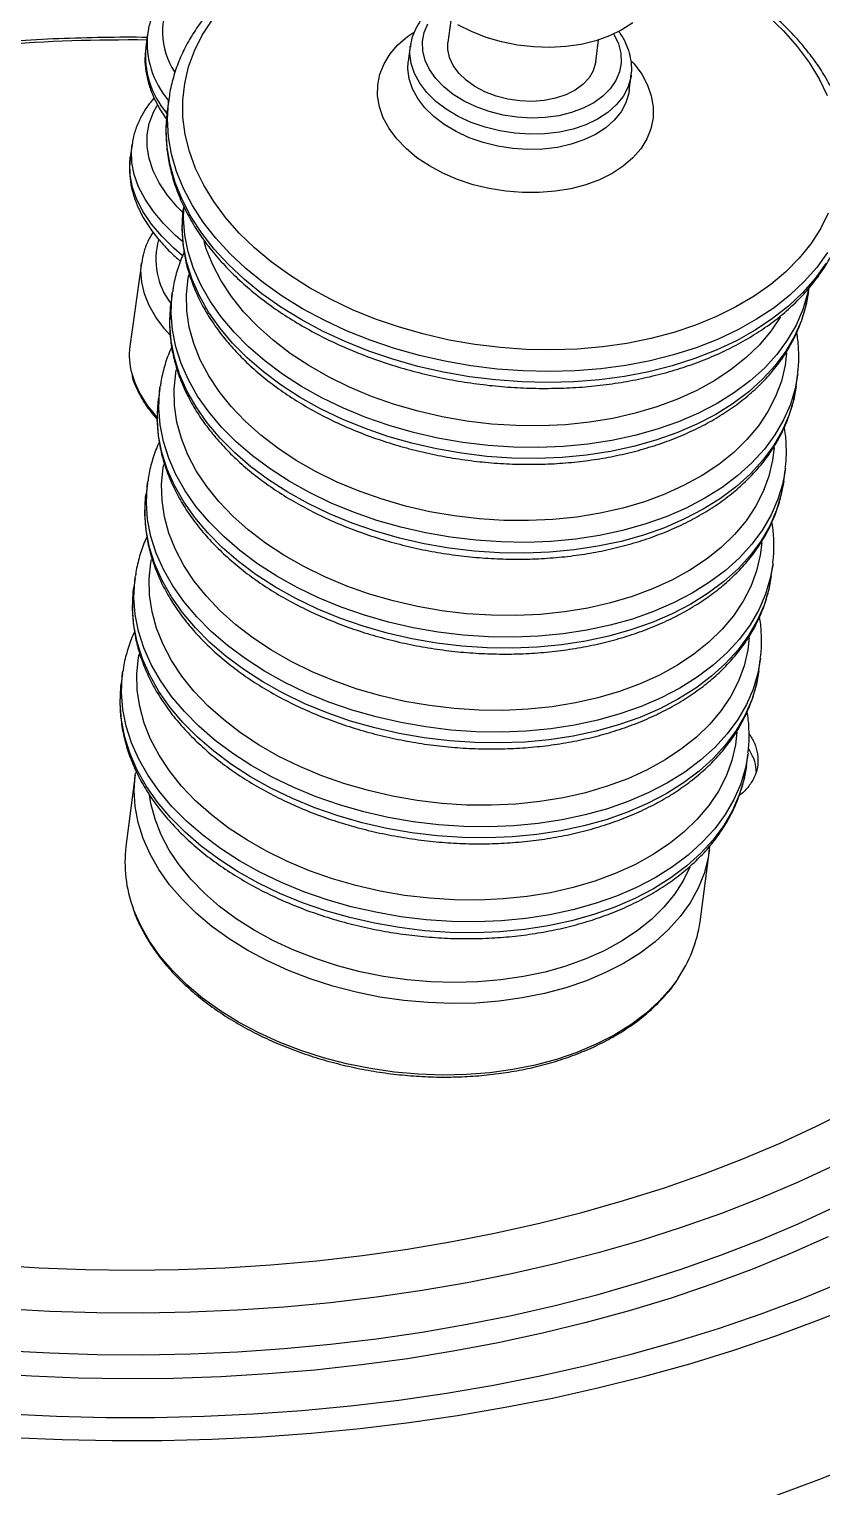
# Model space of a CAD drawing. Header units: millimetres. Extents: x 0 to 6631, y 0 to 4689.
# Drawn here: x 4530.2 to 4668.2, y 3454 to 3707.5 of the extents above; entities that cross this region are included whole.
import ezdxf

# ---------------------------------------------------------------- set-up
doc = ezdxf.new("R2010")
doc.units = ezdxf.units.MM
doc.header["$LTSCALE"] = 13
doc.layers.add('几何体', color=7, linetype='Continuous')

msp = doc.modelspace()

# ---------------------------------------------------------------- linework, layer by layer
at = {"layer": '几何体'}
for p, q in [((4550.82, 3706.62), (4550.51, 3704.41)), ((4603.59, 3708.98), (4603.09, 3705.18)), ((4596.54, 3704.51), (4596.19, 3701.85)), ((4596.52, 3704.39), (4596.54, 3704.51)), ((4628.81, 3701.81), (4629.31, 3705.62)), ((4634.63, 3696.82), (4634.97, 3699.48)), ((4634.97, 3699.48), (4634.96, 3699.34)), ((4554.5, 3695.17), (4554.25, 3693.27)), ((4554.48, 3694.98), (4554.5, 3695.17)), ((4554.23, 3693.08), (4554.25, 3693.27)), ((4548.13, 3687.42), (4547.82, 3685.21)), ((4557.11, 3676.67), (4557.04, 3676.12)), ((4549.77, 3666.82), (4547.74, 3652.32)), ((4555.13, 3661.53), (4554.88, 3659.63)), ((4555.13, 3661.53), (4555.17, 3661.81)), ((4665.84, 3661.88), (4665.92, 3662.47)), ((4663.68, 3645.38), (4663.93, 3647.29)), ((4663.97, 3647.58), (4663.93, 3647.29)), ((4552.97, 3645.03), (4552.72, 3643.13)), ((4552.97, 3645.03), (4553.01, 3645.32)), ((4661.52, 3628.89), (4661.77, 3630.79)), ((4661.81, 3631.09), (4661.77, 3630.79)), ((4550.81, 3628.53), (4550.56, 3626.63)), ((4550.81, 3628.53), (4550.85, 3628.82)), ((4659.36, 3612.39), (4659.61, 3614.29)), ((4659.65, 3614.59), (4659.61, 3614.29)), ((4548.65, 3612.03), (4548.4, 3610.13)), ((4548.65, 3612.03), (4548.69, 3612.32)), ((4657.2, 3595.89), (4657.45, 3597.79)), ((4657.49, 3598.09), (4657.45, 3597.79)), ((4546.49, 3595.54), (4546.24, 3593.63)), ((4546.49, 3595.54), (4546.53, 3595.82)), ((4655.04, 3579.39), (4655.29, 3581.29)), ((4655.33, 3581.59), (4655.29, 3581.29)), ((4548.69, 3577.79), (4547.06, 3565.33)), ((4548.82, 3578.5), (4548.77, 3578.07)), ((4646.96, 3552.26), (4648.59, 3564.71)), ((4648.59, 3564.71), (4648.52, 3564.24))]:
    msp.add_line(p, q, dxfattribs=at)
at = {"layer": '几何体', "flags": 128}
for points in [[(4658.84, 3709.76), (4661.51, 3707.18), (4663.88, 3704.49), (4665.94, 3701.71), (4667.68, 3698.85), (4669.1, 3695.94)], [(4669.28, 3675.48), (4667.92, 3672.76), (4666.23, 3670.15), (4664.21, 3667.66), (4661.89, 3665.3), (4659.27, 3663.09), (4656.37, 3661.05), (4653.21, 3659.18), (4649.82, 3657.5), (4646.2, 3656.02), (4642.38, 3654.75), (4638.39, 3653.69), (4634.25, 3652.85), (4629.99, 3652.23), (4625.63, 3651.85), (4621.2, 3651.7), (4616.72, 3651.79), (4612.23, 3652.11), (4607.75, 3652.66), (4603.31, 3653.43), (4598.94, 3654.43), (4594.66, 3655.65), (4590.5, 3657.08), (4586.48, 3658.7), (4582.64, 3660.52), (4578.99, 3662.52), (4575.56, 3664.68), (4572.36, 3667), (4569.43, 3669.45), (4566.76, 3672.03), (4564.39, 3674.72), (4562.33, 3677.5), (4560.59, 3680.36), (4559.17, 3683.27), (4558.1, 3686.22), (4557.37, 3689.2), (4556.99, 3692.17), (4556.96, 3695.13), (4557.29, 3698.06), (4557.97, 3700.93), (4558.99, 3703.73), (4560.35, 3706.45), (4562.04, 3709.06)], [(4635.11, 3701.88), (4635.49, 3701.45), (4636.81, 3699.65), (4637.82, 3697.78), (4638.48, 3695.88), (4638.81, 3693.96), (4638.78, 3692.05), (4638.41, 3690.18), (4637.69, 3688.39), (4636.63, 3686.69), (4635.26, 3685.11), (4633.59, 3683.67), (4631.65, 3682.4), (4629.46, 3681.31), (4627.06, 3680.42), (4624.49, 3679.74), (4621.77, 3679.29), (4618.94, 3679.06), (4616.06, 3679.06), (4613.16, 3679.29), (4610.29, 3679.76), (4607.48, 3680.44), (4604.78, 3681.33), (4602.23, 3682.43), (4599.86, 3683.7), (4597.7, 3685.14), (4595.8, 3686.72), (4594.18, 3688.43), (4592.85, 3690.22), (4591.85, 3692.09), (4591.18, 3694), (4590.86, 3695.92), (4590.88, 3697.82), (4591.26, 3699.69), (4591.98, 3701.48), (4593.03, 3703.18), (4594.4, 3704.76), (4596.07, 3706.2), (4597.09, 3706.91)], [(4631.95, 3706.64), (4632.02, 3706.53), (4632.77, 3704.92), (4633.18, 3703.29), (4633.24, 3701.66), (4632.94, 3700.07), (4632.3, 3698.55), (4631.33, 3697.12), (4630.05, 3695.83), (4628.48, 3694.7), (4626.65, 3693.74), (4624.6, 3692.98), (4622.38, 3692.44), (4620.03, 3692.12), (4617.6, 3692.03), (4615.13, 3692.18), (4612.68, 3692.55), (4610.29, 3693.15), (4608.02, 3693.96), (4605.92, 3694.96), (4604.01, 3696.14), (4602.35, 3697.47), (4600.97, 3698.92), (4599.89, 3700.46), (4599.14, 3702.06), (4598.73, 3703.7), (4598.67, 3705.33), (4598.96, 3706.92), (4599.6, 3708.44)], [(4635.25, 3708.6), (4633.35, 3707.36), (4631.2, 3706.31), (4628.84, 3705.47), (4626.29, 3704.85), (4623.61, 3704.46), (4620.84, 3704.31), (4618.02, 3704.4), (4615.2, 3704.72), (4612.42, 3705.28), (4609.73, 3706.07), (4607.18, 3707.06), (4604.81, 3708.25)], [(4634.96, 3699.34), (4634.9, 3699.02), (4634.4, 3697.35), (4633.56, 3695.77), (4632.38, 3694.31), (4630.89, 3692.99), (4629.13, 3691.84), (4627.11, 3690.88), (4624.88, 3690.12), (4622.48, 3689.59), (4619.95, 3689.28), (4617.35, 3689.22), (4614.72, 3689.39), (4612.11, 3689.8), (4609.56, 3690.43), (4607.13, 3691.28), (4604.86, 3692.33), (4602.8, 3693.56), (4600.97, 3694.94), (4599.42, 3696.46), (4598.18, 3698.08), (4597.26, 3699.77), (4596.69, 3701.51), (4596.47, 3703.25), (4596.52, 3704.39)], [(4628.81, 3701.81), (4628.78, 3701.62), (4628.38, 3700.27), (4627.64, 3699.01), (4626.58, 3697.88), (4625.23, 3696.89), (4623.62, 3696.09), (4621.81, 3695.48), (4619.84, 3695.1), (4617.76, 3694.94), (4615.63, 3695.02), (4613.51, 3695.33), (4611.46, 3695.86), (4609.53, 3696.6), (4607.77, 3697.53), (4606.24, 3698.62), (4604.98, 3699.85), (4604.01, 3701.17), (4603.37, 3702.55), (4603.07, 3703.97), (4603.09, 3705.18)], [(4634.63, 3696.86), (4634.55, 3696.36), (4634.06, 3694.7), (4633.21, 3693.12), (4632.03, 3691.66), (4630.55, 3690.34), (4628.78, 3689.18), (4626.76, 3688.22), (4624.53, 3687.47), (4622.13, 3686.93), (4619.61, 3686.63), (4617, 3686.56), (4614.37, 3686.73), (4611.76, 3687.14), (4609.21, 3687.77), (4606.78, 3688.62), (4604.52, 3689.67), (4602.45, 3690.9), (4600.63, 3692.29), (4599.08, 3693.8), (4597.83, 3695.42), (4596.91, 3697.12), (4596.34, 3698.85), (4596.12, 3700.59), (4596.19, 3701.83)], [(4557, 3675.57), (4555.98, 3676.62), (4554.26, 3678.69), (4552.87, 3680.78), (4551.82, 3682.88), (4551.11, 3684.97), (4550.77, 3687.05), (4550.77, 3689.1), (4551.13, 3691.1), (4551.85, 3693.04), (4552.48, 3694.22)], [(4669.12, 3668.66), (4667.26, 3666.06), (4665.08, 3663.58), (4662.61, 3661.24), (4659.84, 3659.05), (4656.81, 3657.04), (4653.53, 3655.2), (4650.01, 3653.54), (4646.28, 3652.09), (4642.36, 3650.85), (4638.28, 3649.81), (4634.05, 3649), (4629.7, 3648.42), (4625.26, 3648.06), (4620.75, 3647.94), (4616.2, 3648.04), (4611.64, 3648.38), (4607.09, 3648.95), (4602.58, 3649.74), (4598.13, 3650.75), (4593.78, 3651.98), (4589.55, 3653.42), (4585.46, 3655.05), (4581.53, 3656.88), (4577.8, 3658.88), (4574.27, 3661.05), (4570.98, 3663.38), (4567.94, 3665.85), (4565.17, 3668.44), (4562.69, 3671.15), (4560.5, 3673.95), (4558.63, 3676.83), (4557.08, 3679.77), (4555.87, 3682.76), (4554.99, 3685.77), (4554.47, 3688.79), (4554.29, 3691.81), (4554.45, 3694.8), (4554.48, 3694.98)], [(4668.87, 3666.76), (4667.01, 3664.15), (4664.83, 3661.67), (4662.36, 3659.34), (4659.59, 3657.15), (4656.56, 3655.13), (4653.28, 3653.29), (4649.76, 3651.64), (4646.03, 3650.19), (4642.11, 3648.94), (4638.03, 3647.91), (4633.8, 3647.1), (4629.45, 3646.52), (4625.01, 3646.16), (4620.5, 3646.03), (4615.95, 3646.14), (4611.39, 3646.48), (4606.84, 3647.04), (4602.33, 3647.84), (4597.88, 3648.85), (4593.53, 3650.08), (4589.3, 3651.51), (4585.21, 3653.15), (4581.28, 3654.97), (4577.55, 3656.98), (4574.02, 3659.15), (4570.73, 3661.48), (4567.69, 3663.94), (4564.92, 3666.54), (4562.44, 3669.24), (4560.25, 3672.04), (4558.38, 3674.92), (4556.83, 3677.87), (4555.62, 3680.85), (4554.74, 3683.87), (4554.22, 3686.89), (4554.04, 3689.9), (4554.21, 3692.89), (4554.23, 3693.08)], [(4556.91, 3670.58), (4555.7, 3671.63), (4553.61, 3673.69), (4551.83, 3675.79), (4550.38, 3677.92), (4549.27, 3680.06), (4548.51, 3682.19), (4548.09, 3684.31), (4548.03, 3686.41), (4548.13, 3687.43)], [(4556.87, 3668.14), (4555.39, 3669.42), (4553.3, 3671.48), (4551.52, 3673.58), (4550.07, 3675.7), (4548.96, 3677.84), (4548.2, 3679.98), (4547.78, 3682.1), (4547.72, 3684.19), (4547.82, 3685.21)], [(4665.84, 3661.88), (4665.42, 3659.6), (4664.59, 3656.81), (4663.41, 3654.11), (4661.9, 3651.51), (4660.06, 3649.02), (4657.9, 3646.66), (4655.45, 3644.44), (4652.7, 3642.38), (4649.69, 3640.5), (4646.43, 3638.8), (4642.95, 3637.29), (4639.26, 3635.99), (4635.39, 3634.91), (4631.36, 3634.05), (4627.21, 3633.41), (4622.95, 3633), (4618.62, 3632.83), (4614.24, 3632.89), (4609.84, 3633.19), (4605.45, 3633.72), (4601.11, 3634.48), (4596.83, 3635.46), (4592.64, 3636.66), (4588.58, 3638.07), (4584.66, 3639.68), (4580.92, 3641.48), (4577.38, 3643.45), (4574.05, 3645.6), (4570.97, 3647.89), (4568.15, 3650.33), (4565.62, 3652.88), (4563.38, 3655.54), (4561.45, 3658.28), (4559.84, 3661.1), (4558.57, 3663.97), (4557.65, 3666.87), (4557.07, 3669.78), (4556.84, 3672.69), (4556.97, 3675.57), (4557.04, 3676.12)], [(4665.81, 3662.13), (4665.67, 3661.5), (4664.84, 3658.72), (4663.66, 3656.02), (4662.15, 3653.41), (4660.31, 3650.92), (4658.15, 3648.56), (4655.69, 3646.34), (4652.95, 3644.28), (4649.94, 3642.4), (4646.68, 3640.7), (4643.2, 3639.2), (4639.51, 3637.9), (4635.64, 3636.81), (4631.61, 3635.95), (4627.45, 3635.31), (4623.2, 3634.91), (4618.86, 3634.73), (4614.49, 3634.8), (4610.09, 3635.09), (4605.7, 3635.62), (4601.36, 3636.38), (4597.08, 3637.36), (4592.89, 3638.56), (4588.83, 3639.97), (4584.91, 3641.58), (4581.17, 3643.38), (4577.62, 3645.36), (4574.3, 3647.5), (4571.22, 3649.8), (4568.4, 3652.23), (4565.87, 3654.78), (4563.63, 3657.44), (4561.7, 3660.19), (4560.09, 3663), (4558.82, 3665.87), (4557.9, 3668.77), (4557.32, 3671.68), (4557.09, 3674.59), (4557.13, 3676.33)], [(4660.94, 3657.47), (4659.27, 3654.97), (4657.28, 3652.6), (4654.98, 3650.37), (4652.38, 3648.29), (4649.51, 3646.38), (4646.38, 3644.66), (4643.02, 3643.13), (4639.44, 3641.8), (4635.68, 3640.69), (4631.76, 3639.8), (4627.7, 3639.13), (4623.53, 3638.7), (4619.28, 3638.51), (4614.99, 3638.55), (4610.67, 3638.82), (4606.36, 3639.33), (4602.09, 3640.07), (4597.89, 3641.04), (4593.78, 3642.23), (4589.8, 3643.62), (4585.97, 3645.22), (4582.32, 3647.01), (4578.87, 3648.98), (4575.64, 3651.11), (4572.67, 3653.39), (4569.96, 3655.81), (4567.54, 3658.34), (4565.42, 3660.98), (4563.63, 3663.7), (4562.16, 3666.48), (4561.03, 3669.31), (4560.65, 3670.55)], [(4554.69, 3654.34), (4553.79, 3655.37), (4552.29, 3657.39), (4551.11, 3659.43), (4550.28, 3661.47), (4549.8, 3663.5), (4549.67, 3665.51), (4549.78, 3666.87)], [(4662.01, 3651.21), (4661.75, 3649.03), (4661.11, 3646.27), (4660.12, 3643.58), (4658.78, 3640.97), (4657.12, 3638.48), (4655.12, 3636.1), (4652.82, 3633.87), (4650.22, 3631.79), (4647.35, 3629.88), (4644.22, 3628.16), (4640.86, 3626.63), (4637.28, 3625.3), (4633.52, 3624.19), (4629.6, 3623.3), (4625.54, 3622.63), (4621.37, 3622.2), (4617.12, 3622.01), (4612.83, 3622.05), (4608.51, 3622.32), (4604.2, 3622.83), (4599.93, 3623.57), (4595.73, 3624.54), (4591.62, 3625.73), (4587.64, 3627.12), (4583.81, 3628.72), (4580.16, 3630.51), (4576.71, 3632.48), (4573.48, 3634.61), (4570.51, 3636.89), (4567.8, 3639.31), (4565.38, 3641.84), (4563.26, 3644.48), (4561.47, 3647.2), (4560, 3649.98), (4558.87, 3652.81), (4558.09, 3655.66), (4557.66, 3658.52), (4557.59, 3661.37), (4557.88, 3664.19), (4557.98, 3664.76)], [(4663.93, 3647.29), (4663.51, 3645), (4662.68, 3642.22), (4661.5, 3639.52), (4659.99, 3636.91), (4658.15, 3634.42), (4655.99, 3632.06), (4653.53, 3629.84), (4650.79, 3627.79), (4647.78, 3625.9), (4644.52, 3624.2), (4641.04, 3622.7), (4637.35, 3621.4), (4633.48, 3620.31), (4629.45, 3619.45), (4625.29, 3618.81), (4621.04, 3618.41), (4616.71, 3618.24), (4612.33, 3618.3), (4607.93, 3618.6), (4603.54, 3619.12), (4599.2, 3619.88), (4594.92, 3620.86), (4590.73, 3622.06), (4586.67, 3623.47), (4582.75, 3625.08), (4579.01, 3626.88), (4575.47, 3628.86), (4572.14, 3631), (4569.06, 3633.3), (4566.24, 3635.73), (4563.71, 3638.29), (4561.47, 3640.94), (4559.54, 3643.69), (4557.93, 3646.5), (4556.66, 3649.37), (4555.74, 3652.27), (4555.16, 3655.18), (4554.93, 3658.09), (4555.06, 3660.97), (4555.13, 3661.53)], [(4663.68, 3645.38), (4663.26, 3643.1), (4662.43, 3640.32), (4661.25, 3637.61), (4659.74, 3635.01), (4657.9, 3632.52), (4655.74, 3630.16), (4653.29, 3627.94), (4650.54, 3625.88), (4647.53, 3624), (4644.27, 3622.3), (4640.79, 3620.79), (4637.1, 3619.49), (4633.23, 3618.41), (4629.2, 3617.55), (4625.05, 3616.91), (4620.79, 3616.51), (4616.46, 3616.33), (4612.08, 3616.4), (4607.68, 3616.69), (4603.29, 3617.22), (4598.95, 3617.98), (4594.67, 3618.96), (4590.48, 3620.16), (4586.42, 3621.57), (4582.5, 3623.18), (4578.76, 3624.98), (4575.22, 3626.96), (4571.89, 3629.1), (4568.81, 3631.4), (4565.99, 3633.83), (4563.46, 3636.38), (4561.22, 3639.04), (4559.29, 3641.79), (4557.68, 3644.6), (4556.41, 3647.47), (4555.49, 3650.37), (4554.91, 3653.28), (4554.68, 3656.19), (4554.81, 3659.07), (4554.88, 3659.63)], [(4659.85, 3634.71), (4659.59, 3632.53), (4658.95, 3629.77), (4657.96, 3627.08), (4656.63, 3624.47), (4654.96, 3621.98), (4652.96, 3619.6), (4650.66, 3617.37), (4648.06, 3615.29), (4645.19, 3613.39), (4642.06, 3611.66), (4638.7, 3610.13), (4635.13, 3608.8), (4631.36, 3607.69), (4627.44, 3606.8), (4623.38, 3606.14), (4619.21, 3605.7), (4614.96, 3605.51), (4610.67, 3605.55), (4606.35, 3605.82), (4602.04, 3606.33), (4597.77, 3607.08), (4593.57, 3608.04), (4589.46, 3609.23), (4585.48, 3610.62), (4581.65, 3612.22), (4578, 3614.01), (4574.55, 3615.98), (4571.32, 3618.11), (4568.35, 3620.39), (4565.64, 3622.81), (4563.22, 3625.34), (4561.11, 3627.98), (4559.31, 3630.7), (4557.84, 3633.48), (4556.71, 3636.31), (4555.93, 3639.16), (4555.5, 3642.02), (4555.43, 3644.87), (4555.72, 3647.69), (4555.82, 3648.26)], [(4661.77, 3630.79), (4661.35, 3628.5), (4660.52, 3625.72), (4659.34, 3623.02), (4657.83, 3620.41), (4655.99, 3617.92), (4653.83, 3615.56), (4651.37, 3613.34), (4648.63, 3611.29), (4645.62, 3609.4), (4642.36, 3607.7), (4638.88, 3606.2), (4635.19, 3604.9), (4631.32, 3603.82), (4627.29, 3602.95), (4623.13, 3602.32), (4618.88, 3601.91), (4614.55, 3601.74), (4610.17, 3601.8), (4605.77, 3602.1), (4601.38, 3602.63), (4597.04, 3603.38), (4592.76, 3604.36), (4588.57, 3605.56), (4584.51, 3606.97), (4580.59, 3608.58), (4576.85, 3610.38), (4573.31, 3612.36), (4569.98, 3614.5), (4566.9, 3616.8), (4564.08, 3619.23), (4561.55, 3621.79), (4559.31, 3624.44), (4557.38, 3627.19), (4555.77, 3630.01), (4554.5, 3632.87), (4553.58, 3635.77), (4553, 3638.68), (4552.77, 3641.59), (4552.9, 3644.48), (4552.97, 3645.03)], [(4661.52, 3628.89), (4661.1, 3626.6), (4660.27, 3623.82), (4659.09, 3621.12), (4657.58, 3618.51), (4655.74, 3616.02), (4653.58, 3613.66), (4651.13, 3611.44), (4648.38, 3609.38), (4645.37, 3607.5), (4642.11, 3605.8), (4638.63, 3604.29), (4634.94, 3603), (4631.07, 3601.91), (4627.04, 3601.05), (4622.89, 3600.41), (4618.63, 3600.01), (4614.3, 3599.83), (4609.92, 3599.9), (4605.52, 3600.19), (4601.14, 3600.72), (4596.79, 3601.48), (4592.51, 3602.46), (4588.32, 3603.66), (4584.26, 3605.07), (4580.34, 3606.68), (4576.6, 3608.48), (4573.06, 3610.46), (4569.73, 3612.6), (4566.65, 3614.9), (4563.83, 3617.33), (4561.3, 3619.88), (4559.06, 3622.54), (4557.13, 3625.29), (4555.52, 3628.1), (4554.25, 3630.97), (4553.33, 3633.87), (4552.75, 3636.78), (4552.52, 3639.69), (4552.65, 3642.57), (4552.72, 3643.13)], [(4657.69, 3618.21), (4657.43, 3616.03), (4656.79, 3613.27), (4655.8, 3610.58), (4654.47, 3607.98), (4652.8, 3605.48), (4650.8, 3603.11), (4648.5, 3600.87), (4645.9, 3598.79), (4643.03, 3596.89), (4639.9, 3595.16), (4636.54, 3593.63), (4632.97, 3592.3), (4629.2, 3591.19), (4625.28, 3590.3), (4621.22, 3589.64), (4617.05, 3589.21), (4612.8, 3589.01), (4608.51, 3589.05), (4604.19, 3589.33), (4599.88, 3589.84), (4595.61, 3590.58), (4591.41, 3591.54), (4587.3, 3592.73), (4583.32, 3594.13), (4579.49, 3595.72), (4575.84, 3597.51), (4572.39, 3599.48), (4569.16, 3601.61), (4566.19, 3603.89), (4563.48, 3606.31), (4561.06, 3608.85), (4558.95, 3611.48), (4557.15, 3614.2), (4555.68, 3616.98), (4554.55, 3619.81), (4553.77, 3622.67), (4553.34, 3625.53), (4553.27, 3628.37), (4553.56, 3631.19), (4553.66, 3631.77)], [(4659.61, 3614.29), (4659.19, 3612), (4658.36, 3609.22), (4657.18, 3606.52), (4655.67, 3603.92), (4653.83, 3601.42), (4651.67, 3599.06), (4649.22, 3596.85), (4646.47, 3594.79), (4643.46, 3592.9), (4640.2, 3591.2), (4636.72, 3589.7), (4633.03, 3588.4), (4629.16, 3587.32), (4625.13, 3586.45), (4620.98, 3585.82), (4616.72, 3585.41), (4612.39, 3585.24), (4608.01, 3585.3), (4603.61, 3585.6), (4599.22, 3586.13), (4594.88, 3586.88), (4590.6, 3587.87), (4586.41, 3589.07), (4582.35, 3590.47), (4578.43, 3592.08), (4574.69, 3593.88), (4571.15, 3595.86), (4567.82, 3598.01), (4564.74, 3600.3), (4561.92, 3602.73), (4559.39, 3605.29), (4557.15, 3607.95), (4555.22, 3610.69), (4553.61, 3613.51), (4552.34, 3616.37), (4551.42, 3619.27), (4550.84, 3622.19), (4550.61, 3625.09), (4550.74, 3627.98), (4550.81, 3628.53)], [(4659.36, 3612.39), (4658.94, 3610.1), (4658.11, 3607.32), (4656.93, 3604.62), (4655.42, 3602.01), (4653.58, 3599.52), (4651.42, 3597.16), (4648.97, 3594.94), (4646.22, 3592.89), (4643.21, 3591), (4639.95, 3589.3), (4636.47, 3587.8), (4632.78, 3586.5), (4628.91, 3585.41), (4624.88, 3584.55), (4620.73, 3583.91), (4616.47, 3583.51), (4612.14, 3583.34), (4607.76, 3583.4), (4603.36, 3583.69), (4598.98, 3584.22), (4594.63, 3584.98), (4590.35, 3585.96), (4586.16, 3587.16), (4582.1, 3588.57), (4578.18, 3590.18), (4574.44, 3591.98), (4570.9, 3593.96), (4567.57, 3596.1), (4564.49, 3598.4), (4561.67, 3600.83), (4559.14, 3603.38), (4556.9, 3606.04), (4554.97, 3608.79), (4553.36, 3611.6), (4552.09, 3614.47), (4551.17, 3617.37), (4550.59, 3620.28), (4550.36, 3623.19), (4550.49, 3626.07), (4550.56, 3626.63)], [(4655.53, 3601.71), (4655.27, 3599.54), (4654.63, 3596.77), (4653.64, 3594.08), (4652.31, 3591.48), (4650.64, 3588.98), (4648.64, 3586.61), (4646.34, 3584.37), (4643.75, 3582.3), (4640.87, 3580.39), (4637.74, 3578.66), (4634.38, 3577.13), (4630.81, 3575.81), (4627.04, 3574.69), (4623.12, 3573.8), (4619.06, 3573.14), (4614.89, 3572.71), (4610.64, 3572.51), (4606.35, 3572.55), (4602.03, 3572.83), (4597.72, 3573.34), (4593.45, 3574.08), (4589.25, 3575.05), (4585.14, 3576.23), (4581.16, 3577.63), (4577.33, 3579.23), (4573.68, 3581.01), (4570.23, 3582.98), (4567.01, 3585.11), (4564.03, 3587.4), (4561.32, 3589.81), (4558.9, 3592.35), (4556.79, 3594.98), (4554.99, 3597.7), (4553.52, 3600.48), (4552.39, 3603.31), (4551.61, 3606.17), (4551.18, 3609.03), (4551.11, 3611.88), (4551.4, 3614.69), (4551.5, 3615.27)], [(4657.45, 3597.79), (4657.03, 3595.5), (4656.2, 3592.72), (4655.02, 3590.02), (4653.51, 3587.42), (4651.67, 3584.93), (4649.51, 3582.56), (4647.06, 3580.35), (4644.31, 3578.29), (4641.3, 3576.41), (4638.04, 3574.71), (4634.56, 3573.2), (4630.87, 3571.9), (4627, 3570.82), (4622.97, 3569.96), (4618.82, 3569.32), (4614.56, 3568.91), (4610.23, 3568.74), (4605.85, 3568.8), (4601.45, 3569.1), (4597.06, 3569.63), (4592.72, 3570.39), (4588.44, 3571.37), (4584.25, 3572.57), (4580.19, 3573.98), (4576.27, 3575.59), (4572.53, 3577.38), (4568.99, 3579.36), (4565.66, 3581.51), (4562.58, 3583.8), (4559.76, 3586.24), (4557.23, 3588.79), (4554.99, 3591.45), (4553.06, 3594.19), (4551.45, 3597.01), (4550.18, 3599.88), (4549.26, 3602.77), (4548.68, 3605.69), (4548.45, 3608.6), (4548.58, 3611.48), (4548.65, 3612.03)], [(4657.2, 3595.89), (4656.78, 3593.6), (4655.95, 3590.82), (4654.78, 3588.12), (4653.26, 3585.51), (4651.42, 3583.02), (4649.26, 3580.66), (4646.81, 3578.44), (4644.06, 3576.39), (4641.05, 3574.5), (4637.79, 3572.8), (4634.31, 3571.3), (4630.62, 3570), (4626.75, 3568.91), (4622.72, 3568.05), (4618.57, 3567.42), (4614.31, 3567.01), (4609.98, 3566.84), (4605.6, 3566.9), (4601.2, 3567.2), (4596.82, 3567.73), (4592.47, 3568.48), (4588.19, 3569.46), (4584, 3570.66), (4579.94, 3572.07), (4576.02, 3573.68), (4572.28, 3575.48), (4568.74, 3577.46), (4565.41, 3579.6), (4562.33, 3581.9), (4559.51, 3584.33), (4556.98, 3586.89), (4554.74, 3589.54), (4552.81, 3592.29), (4551.2, 3595.11), (4549.93, 3597.97), (4549.01, 3600.87), (4548.43, 3603.78), (4548.2, 3606.69), (4548.33, 3609.58), (4548.4, 3610.13)], [(4653.37, 3585.21), (4653.11, 3583.04), (4652.47, 3580.27), (4651.48, 3577.58), (4650.15, 3574.98), (4648.48, 3572.48), (4646.48, 3570.11), (4644.18, 3567.88), (4641.59, 3565.8), (4638.71, 3563.89), (4635.59, 3562.16), (4632.22, 3560.63), (4628.65, 3559.31), (4624.88, 3558.19), (4620.96, 3557.3), (4616.9, 3556.64), (4612.73, 3556.21), (4608.48, 3556.01), (4604.19, 3556.05), (4599.87, 3556.33), (4595.56, 3556.84), (4591.29, 3557.58), (4587.09, 3558.55), (4582.98, 3559.73), (4579, 3561.13), (4575.17, 3562.73), (4571.52, 3564.52), (4568.07, 3566.48), (4564.85, 3568.61), (4561.87, 3570.9), (4559.16, 3573.31), (4556.74, 3575.85), (4554.63, 3578.48), (4552.83, 3581.2), (4551.36, 3583.99), (4550.23, 3586.81), (4549.45, 3589.67), (4549.02, 3592.53), (4548.95, 3595.38), (4549.24, 3598.19), (4549.34, 3598.77)], [(4655.29, 3581.29), (4654.87, 3579.01), (4654.04, 3576.23), (4652.86, 3573.52), (4651.35, 3570.92), (4649.51, 3568.43), (4647.35, 3566.07), (4644.9, 3563.85), (4642.15, 3561.79), (4639.14, 3559.91), (4635.88, 3558.21), (4632.4, 3556.7), (4628.71, 3555.4), (4624.84, 3554.32), (4620.81, 3553.46), (4616.66, 3552.82), (4612.4, 3552.41), (4608.07, 3552.24), (4603.69, 3552.3), (4599.29, 3552.6), (4594.91, 3553.13), (4590.56, 3553.89), (4586.28, 3554.87), (4582.09, 3556.07), (4578.03, 3557.48), (4574.11, 3559.09), (4570.37, 3560.89), (4566.83, 3562.86), (4563.5, 3565.01), (4560.42, 3567.3), (4557.6, 3569.74), (4555.07, 3572.29), (4552.83, 3574.95), (4550.9, 3577.69), (4549.29, 3580.51), (4548.02, 3583.38), (4547.1, 3586.28), (4546.52, 3589.19), (4546.29, 3592.1), (4546.42, 3594.98), (4546.49, 3595.54)], [(4655.04, 3579.39), (4654.62, 3577.1), (4653.79, 3574.32), (4652.62, 3571.62), (4651.1, 3569.02), (4649.26, 3566.52), (4647.1, 3564.16), (4644.65, 3561.95), (4641.9, 3559.89), (4638.89, 3558), (4635.63, 3556.3), (4632.15, 3554.8), (4628.46, 3553.5), (4624.59, 3552.42), (4620.56, 3551.55), (4616.41, 3550.92), (4612.15, 3550.51), (4607.82, 3550.34), (4603.44, 3550.4), (4599.04, 3550.7), (4594.66, 3551.23), (4590.31, 3551.98), (4586.03, 3552.97), (4581.84, 3554.16), (4577.78, 3555.57), (4573.86, 3557.18), (4570.12, 3558.98), (4566.58, 3560.96), (4563.25, 3563.11), (4560.17, 3565.4), (4557.36, 3567.83), (4554.82, 3570.39), (4552.58, 3573.05), (4550.65, 3575.79), (4549.04, 3578.61), (4547.77, 3581.47), (4546.85, 3584.37), (4546.27, 3587.29), (4546.04, 3590.19), (4546.17, 3593.08), (4546.24, 3593.63)], [(4648.52, 3564.24), (4648.37, 3563.34), (4647.66, 3560.67), (4646.61, 3558.07), (4645.22, 3555.56), (4643.5, 3553.17), (4641.47, 3550.9), (4639.14, 3548.77), (4636.53, 3546.81), (4633.65, 3545.01), (4630.52, 3543.4), (4627.18, 3541.98), (4623.63, 3540.77), (4619.9, 3539.77), (4616.03, 3538.99), (4612.03, 3538.44), (4607.94, 3538.12), (4603.79, 3538.03), (4599.6, 3538.18), (4595.4, 3538.55), (4591.23, 3539.16), (4587.1, 3539.99), (4583.06, 3541.04), (4579.13, 3542.3), (4575.33, 3543.77), (4571.7, 3545.43), (4568.26, 3547.27), (4565.03, 3549.27), (4562.03, 3551.44), (4559.3, 3553.74), (4556.83, 3556.16), (4554.67, 3558.69), (4552.81, 3561.31), (4551.27, 3563.99), (4550.06, 3566.73), (4549.2, 3569.5), (4548.68, 3572.28), (4548.51, 3575.06), (4548.69, 3577.79)], [(4548.69, 3577.79), (4548.69, 3577.81), (4548.73, 3578.05)], [(4645.19, 3561.73), (4644.09, 3559.5), (4642.55, 3557.1), (4640.68, 3554.81), (4638.5, 3552.67), (4636.03, 3550.68), (4633.29, 3548.86), (4630.29, 3547.22), (4627.06, 3545.78), (4623.62, 3544.54), (4619.99, 3543.51), (4616.22, 3542.7), (4612.31, 3542.13), (4608.3, 3541.78), (4604.23, 3541.67), (4600.12, 3541.79), (4595.99, 3542.15), (4591.89, 3542.74), (4587.84, 3543.55), (4583.88, 3544.59), (4580.02, 3545.84), (4576.3, 3547.3), (4572.76, 3548.95), (4569.4, 3550.78), (4566.27, 3552.77), (4563.37, 3554.92), (4560.74, 3557.21), (4558.39, 3559.62), (4556.34, 3562.13), (4554.61, 3564.72), (4553.21, 3567.38), (4552.14, 3570.08), (4551.42, 3572.81), (4551.18, 3574.31)], [(4643.08, 3542.34), (4641.87, 3540.71), (4639.84, 3538.44), (4637.51, 3536.32), (4634.9, 3534.35), (4632.02, 3532.55), (4628.89, 3530.94), (4625.54, 3529.52), (4622, 3528.31), (4618.27, 3527.31), (4614.4, 3526.54), (4610.4, 3525.99), (4606.31, 3525.67), (4602.16, 3525.58), (4597.97, 3525.72), (4593.77, 3526.1), (4589.6, 3526.7), (4585.47, 3527.54), (4581.43, 3528.59), (4577.5, 3529.85), (4573.7, 3531.31), (4570.07, 3532.97), (4566.63, 3534.81), (4563.4, 3536.82), (4560.4, 3538.98), (4557.67, 3541.28), (4555.2, 3543.7), (4553.04, 3546.23), (4551.18, 3548.85), (4549.64, 3551.54), (4548.43, 3554.27), (4548.3, 3554.62)], [(4523.92, 3492.58), (4531.95, 3492.07), (4540.02, 3491.77), (4548.1, 3491.66), (4556.19, 3491.77), (4564.25, 3492.07), (4572.29, 3492.58), (4580.28, 3493.29), (4588.21, 3494.2), (4596.06, 3495.31), (4603.82, 3496.62), (4611.48, 3498.12), (4619.01, 3499.81), (4626.41, 3501.69), (4633.67, 3503.75), (4640.75, 3506), (4647.66, 3508.42), (4654.39, 3511.01), (4660.91, 3513.77), (4667.21, 3516.69), (4673.29, 3519.77), (4679.13, 3523)], [(4682.45, 3516.29), (4676.55, 3513.03), (4670.41, 3509.91), (4664.04, 3506.95), (4657.46, 3504.15), (4650.67, 3501.52), (4643.69, 3499.06), (4636.54, 3496.77), (4629.22, 3494.67), (4621.76, 3492.74), (4614.15, 3491.01), (4606.43, 3489.46), (4598.59, 3488.11), (4590.67, 3486.96), (4582.66, 3486), (4574.59, 3485.24), (4566.47, 3484.68), (4558.32, 3484.33), (4550.15, 3484.17), (4541.97, 3484.22), (4533.81, 3484.48), (4525.67, 3484.93)], [(4525.67, 3477.71), (4533.81, 3477.26), (4541.97, 3477), (4550.15, 3476.95), (4558.32, 3477.1), (4566.47, 3477.46), (4574.59, 3478.02), (4582.66, 3478.77), (4590.67, 3479.73), (4598.59, 3480.89), (4606.43, 3482.24), (4614.15, 3483.79), (4621.76, 3485.52), (4629.22, 3487.44), (4636.54, 3489.55), (4643.69, 3491.84), (4650.67, 3494.3), (4657.46, 3496.93), (4664.04, 3499.73), (4670.41, 3502.69)], [(4669.24, 3497.44), (4662.71, 3494.53), (4655.97, 3491.79), (4649.03, 3489.21), (4641.91, 3486.81), (4634.62, 3484.58), (4627.17, 3482.54), (4619.57, 3480.68), (4611.85, 3479.02), (4604.01, 3477.54), (4596.06, 3476.26), (4588.03, 3475.17), (4579.92, 3474.29), (4571.76, 3473.6), (4563.55, 3473.12), (4555.32, 3472.84), (4547.07, 3472.76), (4538.83, 3472.89), (4530.6, 3473.22), (4522.4, 3473.76)], [(4526.45, 3466.68), (4534.98, 3466.27), (4543.54, 3466.05), (4552.1, 3466.05), (4560.66, 3466.24), (4569.19, 3466.65), (4577.69, 3467.25), (4586.13, 3468.05), (4594.52, 3469.06), (4602.82, 3470.27), (4611.03, 3471.67), (4619.13, 3473.26), (4627.12, 3475.05), (4634.96, 3477.03), (4642.66, 3479.19), (4650.2, 3481.53), (4657.57, 3484.05), (4664.75, 3486.74), (4671.73, 3489.61)], [(4527.3, 3462.57), (4535.96, 3462.18), (4544.64, 3462), (4553.32, 3462.02), (4562, 3462.24), (4570.65, 3462.67), (4579.27, 3463.3), (4587.83, 3464.13), (4596.33, 3465.15), (4604.75, 3466.38), (4613.08, 3467.8), (4621.3, 3469.42), (4629.4, 3471.22), (4637.37, 3473.22), (4645.19, 3475.39), (4652.85, 3477.75), (4660.34, 3480.29), (4667.65, 3483), (4674.76, 3485.88)], [(4660.34, 3452.53), (4667.65, 3455.24), (4674.76, 3458.11)]]:
    msp.add_lwpolyline(points, dxfattribs=at)
at = {"layer": '几何体'}
for centre, radius, start, end in [((4566.07, 3707.02), 12.64, 149.5461, 213.3527), ((4547.93, 3344.33), 365.31, 89.4281, 97.875), ((4566.29, 3705.16), 15.54, 174.5635, 220.2056), ((4547.9, 3391.22), 314.39, 89.4938, 98.9849), ((4566, 3702.95), 15.56, 174.6115, 220.3251), ((4564.71, 3667.43), 12.45, 163.9262, 217.8809), ((4559.36, 3650.76), 11.73, 172.3216, 195.6703), ((4566, 3653), 18.73, 196.7853, 223.8064), ((4569.67, 3562.53), 22.78, 172.9275, 200.2968), ((4624.31, 3555.4), 22.87, 325.1641, 352.0959)]:
    msp.add_arc(centre, radius, start, end, dxfattribs=at)
for points, knots in [([(4596.86, 3727.22), (4595.58, 3727.04), (4592.91, 3726.67), (4588.99, 3725.85), (4585.11, 3724.81), (4581.37, 3723.58), (4577.8, 3722.15), (4574.42, 3720.53), (4571.25, 3718.72), (4568.3, 3716.75), (4565.59, 3714.61), (4563.15, 3712.32), (4560.98, 3709.89), (4559.09, 3707.34), (4557.51, 3704.68), (4556.23, 3701.94), (4555.27, 3699.12), (4554.7, 3696.78), (4554.56, 3695.39), (4554.51, 3694.96)], [0, 0, 0, 0, 0.057321, 0.118856, 0.180429, 0.242037, 0.303676, 0.365333, 0.42698, 0.488585, 0.550102, 0.611477, 0.672647, 0.733552, 0.794146, 0.854407, 0.914351, 0.974037, 1, 1, 1, 1]), ([(4673.14, 3679.49), (4673.22, 3680.11), (4673.45, 3681.7), (4673.45, 3684.29), (4673.18, 3687.25), (4672.59, 3690.2), (4671.69, 3693.13), (4670.49, 3696.04), (4668.98, 3698.9), (4667.18, 3701.7), (4665.09, 3704.43), (4662.73, 3707.06), (4660.1, 3709.6), (4657.23, 3712.01), (4654.13, 3714.28), (4650.82, 3716.42), (4647.31, 3718.39), (4643.87, 3720.1), (4641.55, 3721.07), (4640.51, 3721.5)], [0, 0, 0, 0, 0.038189, 0.097745, 0.157331, 0.217062, 0.277029, 0.337288, 0.397855, 0.458713, 0.519822, 0.581127, 0.642573, 0.70411, 0.765699, 0.827308, 0.888912, 0.950499, 1, 1, 1, 1]), ([(4554.68, 3714.75), (4554.29, 3714.29), (4553.38, 3713.22), (4552.3, 3711.39), (4551.43, 3709.33), (4550.96, 3707.74), (4550.87, 3706.83), (4550.86, 3706.63)], [0, 0, 0, 0, 0.189934, 0.443405, 0.691402, 0.934582, 1, 1, 1, 1]), ([(4600.65, 3711.39), (4600.61, 3711.36), (4600, 3710.94), (4599.07, 3709.95), (4597.91, 3708.46), (4597.1, 3706.83), (4596.65, 3705.46), (4596.58, 3704.62), (4596.56, 3704.37)], [0, 0, 0, 0, 0.018143, 0.245176, 0.469587, 0.690274, 0.907045, 1, 1, 1, 1]), ([(4634.92, 3699.33), (4634.96, 3699.52), (4635.11, 3700.27), (4635.05, 3701.63), (4634.74, 3703.36), (4634.1, 3705.04), (4633.44, 3706.32), (4632.9, 3706.99), (4632.78, 3707.15)], [0, 0, 0, 0, 0.072183, 0.285543, 0.498725, 0.71361, 0.93156, 1, 1, 1, 1]), ([(4550.74, 3706.05), (4550.45, 3706.06), (4547.59, 3706.11), (4542.13, 3706.04), (4534.4, 3705.82), (4526.69, 3705.39), (4519.01, 3704.79), (4511.38, 3704), (4504.62, 3703.16), (4500.44, 3702.5), (4498.75, 3702.23)], [0, 0, 0, 0, 0.016507, 0.163776, 0.311048, 0.458326, 0.605615, 0.752919, 0.900242, 1, 1, 1, 1]), ([(4550.55, 3704.42), (4550.48, 3703.9), (4550.31, 3702.69), (4550.42, 3700.73), (4550.81, 3698.57), (4551.52, 3696.42), (4552.55, 3694.27), (4553.43, 3692.75), (4554.05, 3691.95), (4554.12, 3691.85)], [0, 0, 0, 0, 0.121623, 0.288234, 0.455609, 0.625274, 0.798188, 0.974571, 1, 1, 1, 1]), ([(4551.93, 3695.47), (4551.56, 3695.04), (4550.67, 3693.99), (4549.61, 3692.19), (4548.74, 3690.13), (4548.26, 3688.53), (4548.18, 3687.62), (4548.16, 3687.43)], [0, 0, 0, 0, 0.181942, 0.437914, 0.688358, 0.933937, 1, 1, 1, 1]), ([(4554.26, 3693.06), (4554.19, 3692.51), (4553.99, 3691), (4554.01, 3688.48), (4554.29, 3685.53), (4554.89, 3682.57), (4555.8, 3679.64), (4557.02, 3676.74), (4558.54, 3673.88), (4560.36, 3671.08), (4562.46, 3668.36), (4564.83, 3665.72), (4567.47, 3663.2), (4570.35, 3660.79), (4573.46, 3658.52), (4576.78, 3656.4), (4580.3, 3654.43), (4583.99, 3652.62), (4587.84, 3650.99), (4591.82, 3649.54), (4595.91, 3648.28), (4600.1, 3647.22), (4604.36, 3646.36), (4608.66, 3645.7), (4612.99, 3645.26), (4617.33, 3645.02), (4621.64, 3645), (4625.91, 3645.18), (4630.13, 3645.58), (4634.25, 3646.2), (4638.27, 3647.02), (4642.16, 3648.04), (4645.91, 3649.27), (4649.49, 3650.69), (4652.87, 3652.3), (4656.06, 3654.1), (4659.02, 3656.06), (4661.73, 3658.2), (4664.19, 3660.48), (4666.37, 3662.9), (4668.27, 3665.45), (4669.87, 3668.1), (4671.17, 3670.84), (4672.13, 3673.66), (4672.71, 3675.92), (4672.85, 3677.24), (4672.89, 3677.59)], [0, 0, 0, 0, 0.012808, 0.035506, 0.058217, 0.080984, 0.103844, 0.126815, 0.149903, 0.173102, 0.196395, 0.219763, 0.243183, 0.266637, 0.29011, 0.31359, 0.337068, 0.36054, 0.384004, 0.407459, 0.430906, 0.454347, 0.477784, 0.501219, 0.524655, 0.548093, 0.571536, 0.594987, 0.618447, 0.641919, 0.665404, 0.688904, 0.712417, 0.735942, 0.759475, 0.783004, 0.806518, 0.829999, 0.853427, 0.876778, 0.900029, 0.923161, 0.946167, 0.969051, 0.991835, 1, 1, 1, 1]), ([(4547.85, 3685.21), (4547.78, 3684.7), (4547.62, 3683.48), (4547.73, 3681.52), (4548.12, 3679.37), (4548.83, 3677.22), (4549.84, 3675.07), (4551.16, 3672.93), (4552.79, 3670.82), (4554.58, 3668.87), (4555.94, 3667.66), (4556.56, 3667.11)], [0, 0, 0, 0, 0.081925, 0.194154, 0.306897, 0.421184, 0.537659, 0.65647, 0.7773, 0.899558, 1, 1, 1, 1]), ([(4557.09, 3676.26), (4557.01, 3675.63), (4556.79, 3674.07), (4556.81, 3671.55), (4557.11, 3668.71), (4557.73, 3665.88), (4558.65, 3663.07), (4559.88, 3660.29), (4561.41, 3657.56), (4563.23, 3654.9), (4565.33, 3652.31), (4567.71, 3649.83), (4570.33, 3647.45), (4573.2, 3645.21), (4576.29, 3643.1), (4579.59, 3641.15), (4583.06, 3639.35), (4586.7, 3637.73), (4590.47, 3636.29), (4594.37, 3635.04), (4598.36, 3633.99), (4602.43, 3633.13), (4606.54, 3632.48), (4610.69, 3632.04), (4614.84, 3631.81), (4618.97, 3631.79), (4623.06, 3631.98), (4627.09, 3632.39), (4631.02, 3633.01), (4634.85, 3633.84), (4638.55, 3634.87), (4642.09, 3636.1), (4645.46, 3637.53), (4648.64, 3639.15), (4651.6, 3640.94), (4654.33, 3642.91), (4656.81, 3645.04), (4659.02, 3647.31), (4660.95, 3649.71), (4662.58, 3652.23), (4663.91, 3654.84), (4664.92, 3657.53), (4665.57, 3659.94), (4665.75, 3661.45), (4665.82, 3662.04)], [0, 0, 0, 0, 0.015982, 0.039524, 0.06308, 0.086705, 0.110439, 0.134304, 0.158306, 0.182434, 0.206667, 0.230981, 0.255349, 0.27975, 0.304168, 0.328589, 0.353004, 0.37741, 0.401807, 0.426194, 0.450574, 0.474948, 0.49932, 0.523691, 0.548066, 0.572447, 0.596837, 0.621238, 0.645654, 0.670086, 0.694536, 0.719001, 0.743479, 0.767962, 0.792436, 0.816884, 0.841282, 0.865602, 0.889816, 0.913897, 0.937832, 0.96162, 0.985284, 1, 1, 1, 1]), ([(4551.77, 3672.21), (4551.46, 3671.7), (4550.79, 3670.55), (4550.13, 3668.76), (4549.9, 3667.47), (4549.8, 3666.88)], [0, 0, 0, 0, 0.308001, 0.68175, 1, 1, 1, 1]), ([(4557.18, 3668.64), (4557.08, 3668.44), (4556.55, 3667.36), (4555.91, 3665.33), (4555.35, 3663.26), (4555.23, 3662.08), (4555.2, 3661.83)], [0, 0, 0, 0, 0.094793, 0.495999, 0.895202, 1, 1, 1, 1]), ([(4554.93, 3659.76), (4554.85, 3659.13), (4554.63, 3657.57), (4554.65, 3655.05), (4554.95, 3652.21), (4555.57, 3649.38), (4556.49, 3646.57), (4557.72, 3643.79), (4559.25, 3641.06), (4561.07, 3638.4), (4563.17, 3635.82), (4565.55, 3633.33), (4568.18, 3630.96), (4571.04, 3628.71), (4574.13, 3626.6), (4577.43, 3624.65), (4580.9, 3622.86), (4584.54, 3621.24), (4588.31, 3619.8), (4592.21, 3618.54), (4596.2, 3617.49), (4600.27, 3616.63), (4604.38, 3615.98), (4608.53, 3615.54), (4612.68, 3615.31), (4616.81, 3615.29), (4620.9, 3615.48), (4624.93, 3615.89), (4628.86, 3616.51), (4632.69, 3617.34), (4636.39, 3618.37), (4639.93, 3619.6), (4643.3, 3621.03), (4646.48, 3622.65), (4649.44, 3624.45), (4652.17, 3626.41), (4654.65, 3628.54), (4656.86, 3630.81), (4658.79, 3633.21), (4660.42, 3635.73), (4661.75, 3638.34), (4662.76, 3641.03), (4663.41, 3643.44), (4663.59, 3644.96), (4663.66, 3645.54)], [0, 0, 0, 0, 0.015982, 0.039524, 0.06308, 0.086705, 0.110439, 0.134304, 0.158306, 0.182434, 0.206667, 0.230981, 0.255349, 0.27975, 0.304168, 0.328589, 0.353004, 0.37741, 0.401807, 0.426194, 0.450574, 0.474948, 0.49932, 0.523691, 0.548066, 0.572447, 0.596837, 0.621238, 0.645654, 0.670086, 0.694536, 0.719001, 0.743479, 0.767962, 0.792436, 0.816884, 0.841282, 0.865602, 0.889816, 0.913897, 0.937832, 0.96162, 0.985284, 1, 1, 1, 1]), ([(4663.93, 3647.61), (4663.98, 3647.9), (4664.16, 3649.12), (4664.15, 3651.31), (4664.05, 3653.39), (4663.82, 3654.51), (4663.78, 3654.7)], [0, 0, 0, 0, 0.125363, 0.5227818, 0.9202935, 1, 1, 1, 1]), ([(4555.02, 3652.14), (4554.92, 3651.94), (4554.39, 3650.86), (4553.75, 3648.83), (4553.19, 3646.76), (4553.07, 3645.58), (4553.04, 3645.33)], [0, 0, 0, 0, 0.094793, 0.495999, 0.895202, 1, 1, 1, 1]), ([(4548.1, 3647.28), (4548.12, 3647.2), (4548.27, 3646.46), (4548.86, 3645.05), (4549.88, 3643.07), (4551.1, 3641.25), (4552.1, 3640.1), (4552.54, 3639.6)], [0, 0, 0, 0, 0.031486, 0.284712, 0.540243, 0.797848, 1, 1, 1, 1]), ([(4552.77, 3643.27), (4552.69, 3642.64), (4552.47, 3641.08), (4552.5, 3638.55), (4552.79, 3635.71), (4553.41, 3632.88), (4554.33, 3630.07), (4555.56, 3627.29), (4557.09, 3624.56), (4558.91, 3621.9), (4561.01, 3619.32), (4563.39, 3616.83), (4566.02, 3614.46), (4568.88, 3612.21), (4571.97, 3610.1), (4575.27, 3608.15), (4578.74, 3606.36), (4582.38, 3604.74), (4586.15, 3603.3), (4590.05, 3602.05), (4594.04, 3600.99), (4598.11, 3600.13), (4602.22, 3599.48), (4606.37, 3599.04), (4610.52, 3598.81), (4614.65, 3598.79), (4618.74, 3598.99), (4622.77, 3599.39), (4626.71, 3600.01), (4630.53, 3600.84), (4634.23, 3601.87), (4637.77, 3603.11), (4641.14, 3604.53), (4644.32, 3606.15), (4647.28, 3607.95), (4650.01, 3609.91), (4652.49, 3612.04), (4654.7, 3614.31), (4656.63, 3616.71), (4658.26, 3619.23), (4659.59, 3621.84), (4660.6, 3624.54), (4661.25, 3626.94), (4661.43, 3628.46), (4661.5, 3629.04)], [0, 0, 0, 0, 0.015982, 0.039524, 0.06308, 0.086705, 0.110439, 0.134304, 0.158306, 0.182434, 0.206667, 0.230981, 0.255349, 0.27975, 0.304168, 0.328589, 0.353004, 0.37741, 0.401807, 0.426194, 0.450574, 0.474948, 0.49932, 0.523691, 0.548066, 0.572447, 0.596837, 0.621238, 0.645654, 0.670086, 0.694536, 0.719001, 0.743479, 0.767962, 0.792436, 0.816884, 0.841282, 0.865602, 0.889816, 0.913897, 0.937832, 0.96162, 0.985284, 1, 1, 1, 1]), ([(4661.77, 3631.11), (4661.82, 3631.4), (4662, 3632.62), (4661.99, 3634.81), (4661.89, 3636.89), (4661.66, 3638.01), (4661.62, 3638.2)], [0, 0, 0, 0, 0.125363, 0.522782, 0.920293, 1, 1, 1, 1]), ([(4552.86, 3635.64), (4552.76, 3635.44), (4552.23, 3634.37), (4551.59, 3632.34), (4551.03, 3630.26), (4550.91, 3629.08), (4550.88, 3628.83)], [0, 0, 0, 0, 0.094793, 0.495999, 0.895202, 1, 1, 1, 1]), ([(4550.61, 3626.77), (4550.53, 3626.14), (4550.31, 3624.58), (4550.34, 3622.05), (4550.63, 3619.22), (4551.25, 3616.38), (4552.17, 3613.57), (4553.4, 3610.8), (4554.93, 3608.07), (4556.75, 3605.4), (4558.85, 3602.82), (4561.23, 3600.33), (4563.86, 3597.96), (4566.72, 3595.71), (4569.81, 3593.61), (4573.11, 3591.65), (4576.58, 3589.86), (4580.22, 3588.24), (4583.99, 3586.8), (4587.89, 3585.55), (4591.88, 3584.49), (4595.95, 3583.64), (4600.07, 3582.98), (4604.21, 3582.54), (4608.36, 3582.31), (4612.49, 3582.29), (4616.58, 3582.49), (4620.61, 3582.9), (4624.55, 3583.51), (4628.37, 3584.34), (4632.07, 3585.37), (4635.61, 3586.61), (4638.98, 3588.04), (4642.16, 3589.65), (4645.12, 3591.45), (4647.85, 3593.42), (4650.33, 3595.54), (4652.54, 3597.81), (4654.47, 3600.22), (4656.1, 3602.73), (4657.43, 3605.34), (4658.44, 3608.04), (4659.09, 3610.44), (4659.27, 3611.96), (4659.34, 3612.54)], [0, 0, 0, 0, 0.0159821, 0.0395236, 0.0630804, 0.0867052, 0.1104386, 0.1343038, 0.1583057, 0.1824338, 0.2066673, 0.2309807, 0.255349, 0.2797505, 0.3041683, 0.3285888, 0.353004, 0.3774105, 0.4018071, 0.4261945, 0.450574, 0.4749481, 0.4993196, 0.5236914, 0.5480664, 0.5724471, 0.5968368, 0.6212384, 0.6456543, 0.6700864, 0.6945356, 0.7190008, 0.7434788, 0.7679621, 0.7924365, 0.8168843, 0.8412822, 0.8656025, 0.889816, 0.9138975, 0.9378318, 0.9616203, 0.9852837, 1, 1, 1, 1]), ([(4659.61, 3614.61), (4659.66, 3614.91), (4659.84, 3616.13), (4659.83, 3618.31), (4659.73, 3620.39), (4659.5, 3621.52), (4659.46, 3621.7)], [0, 0, 0, 0, 0.125363, 0.522782, 0.920293, 1, 1, 1, 1]), ([(4550.7, 3619.15), (4550.6, 3618.94), (4550.07, 3617.87), (4549.43, 3615.84), (4548.87, 3613.76), (4548.75, 3612.58), (4548.72, 3612.34)], [0, 0, 0, 0, 0.094793, 0.495999, 0.895202, 1, 1, 1, 1]), ([(4548.45, 3610.27), (4548.37, 3609.64), (4548.15, 3608.08), (4548.18, 3605.55), (4548.47, 3602.72), (4549.09, 3599.89), (4550.01, 3597.07), (4551.24, 3594.3), (4552.77, 3591.57), (4554.59, 3588.9), (4556.69, 3586.32), (4559.07, 3583.83), (4561.7, 3581.46), (4564.56, 3579.21), (4567.65, 3577.11), (4570.95, 3575.15), (4574.42, 3573.36), (4578.06, 3571.74), (4581.83, 3570.3), (4585.73, 3569.05), (4589.72, 3567.99), (4593.79, 3567.14), (4597.91, 3566.49), (4602.05, 3566.04), (4606.2, 3565.81), (4610.33, 3565.79), (4614.42, 3565.99), (4618.45, 3566.4), (4622.39, 3567.02), (4626.21, 3567.84), (4629.91, 3568.88), (4633.45, 3570.11), (4636.82, 3571.54), (4640, 3573.15), (4642.96, 3574.95), (4645.69, 3576.92), (4648.17, 3579.04), (4650.38, 3581.32), (4652.31, 3583.72), (4653.94, 3586.23), (4655.27, 3588.85), (4656.28, 3591.54), (4656.93, 3593.94), (4657.11, 3595.46), (4657.18, 3596.04)], [0, 0, 0, 0, 0.015982, 0.039524, 0.06308, 0.086705, 0.110439, 0.134304, 0.158306, 0.182434, 0.206667, 0.230981, 0.255349, 0.27975, 0.304168, 0.328589, 0.353004, 0.37741, 0.401807, 0.426194, 0.450574, 0.474948, 0.49932, 0.523691, 0.548066, 0.572447, 0.596837, 0.621238, 0.645654, 0.670086, 0.694536, 0.719001, 0.743479, 0.767962, 0.792436, 0.816884, 0.841282, 0.865602, 0.889816, 0.913897, 0.937832, 0.96162, 0.985284, 1, 1, 1, 1]), ([(4657.45, 3598.12), (4657.5, 3598.41), (4657.68, 3599.63), (4657.67, 3601.81), (4657.57, 3603.89), (4657.34, 3605.02), (4657.3, 3605.21)], [0, 0, 0, 0, 0.125363, 0.522782, 0.920293, 1, 1, 1, 1]), ([(4548.54, 3602.65), (4548.44, 3602.44), (4547.91, 3601.37), (4547.27, 3599.34), (4546.71, 3597.27), (4546.59, 3596.08), (4546.56, 3595.84)], [0, 0, 0, 0, 0.094793, 0.495999, 0.895202, 1, 1, 1, 1]), ([(4546.29, 3593.77), (4546.21, 3593.14), (4545.99, 3591.58), (4546.02, 3589.05), (4546.31, 3586.22), (4546.93, 3583.39), (4547.85, 3580.58), (4549.08, 3577.8), (4550.61, 3575.07), (4552.43, 3572.4), (4554.53, 3569.82), (4556.91, 3567.34), (4559.54, 3564.96), (4562.4, 3562.72), (4565.49, 3560.61), (4568.79, 3558.65), (4572.26, 3556.86), (4575.9, 3555.24), (4579.67, 3553.8), (4583.57, 3552.55), (4587.56, 3551.49), (4591.63, 3550.64), (4595.75, 3549.99), (4599.89, 3549.55), (4604.04, 3549.31), (4608.17, 3549.3), (4612.26, 3549.49), (4616.29, 3549.9), (4620.23, 3550.52), (4624.05, 3551.34), (4627.75, 3552.38), (4631.29, 3553.61), (4634.66, 3555.04), (4637.84, 3556.66), (4640.8, 3558.45), (4643.53, 3560.42), (4646.01, 3562.54), (4648.22, 3564.82), (4650.15, 3567.22), (4651.78, 3569.74), (4653.11, 3572.35), (4654.12, 3575.04), (4654.77, 3577.44), (4654.95, 3578.96), (4655.02, 3579.54)], [0, 0, 0, 0, 0.015982, 0.039524, 0.06308, 0.086705, 0.110439, 0.134304, 0.158306, 0.182434, 0.206667, 0.230981, 0.255349, 0.27975, 0.304168, 0.328589, 0.353004, 0.37741, 0.401807, 0.426194, 0.450574, 0.474948, 0.49932, 0.523691, 0.548066, 0.572447, 0.596837, 0.621238, 0.645654, 0.670086, 0.694536, 0.719001, 0.743479, 0.767962, 0.792436, 0.816884, 0.841282, 0.865602, 0.889816, 0.913897, 0.937832, 0.96162, 0.985284, 1, 1, 1, 1]), ([(4655.3, 3581.62), (4655.34, 3581.91), (4655.52, 3583.13), (4655.51, 3585.31), (4655.41, 3587.39), (4655.18, 3588.52), (4655.14, 3588.71)], [0, 0, 0, 0, 0.125363, 0.5227818, 0.9202935, 1, 1, 1, 1]), ([(4655.48, 3585), (4655.82, 3584.45), (4656.54, 3583.28), (4657.03, 3581.44), (4657.09, 3579.55), (4656.63, 3577.72), (4655.65, 3576.02), (4654.66, 3574.83), (4653.89, 3574.29), (4653.75, 3574.19)], [0, 0, 0, 0, 0.146123, 0.309315, 0.472506, 0.635814, 0.799121, 0.962467, 1, 1, 1, 1]), ([(4656.7, 3578.39), (4656.71, 3578.5), (4656.76, 3579.23), (4656.38, 3580.61), (4655.73, 3581.83), (4655.41, 3582.42)], [0, 0, 0, 0, 0.083143, 0.550121, 1, 1, 1, 1]), ([(4648.49, 3564.2), (4648.54, 3564.46), (4648.63, 3564.87), (4648.65, 3565.28), (4648.65, 3565.44)], [0, 0, 0, 0, 0.631327, 1, 1, 1, 1]), ([(4548.36, 3554.37), (4548.44, 3554.11), (4548.81, 3552.97), (4549.78, 3550.98), (4551.25, 3548.41), (4553.03, 3545.91), (4555.08, 3543.49), (4557.4, 3541.17), (4559.97, 3538.96), (4562.78, 3536.88), (4565.79, 3534.93), (4569, 3533.13), (4572.39, 3531.5), (4575.93, 3530.04), (4579.61, 3528.75), (4583.39, 3527.66), (4587.25, 3526.76), (4591.18, 3526.06), (4595.14, 3525.57), (4599.12, 3525.28), (4603.08, 3525.2), (4607.01, 3525.34), (4610.87, 3525.68), (4614.65, 3526.23), (4618.31, 3526.98), (4621.85, 3527.94), (4625.23, 3529.09), (4628.43, 3530.43), (4631.44, 3531.95), (4634.23, 3533.64), (4636.79, 3535.49), (4639.11, 3537.49), (4641.12, 3539.63), (4642.41, 3541.18), (4642.94, 3542.04), (4642.98, 3542.1)], [0, 0, 0, 0, 0.009284, 0.040923, 0.072636, 0.104413, 0.136242, 0.168107, 0.199995, 0.231895, 0.2638, 0.295703, 0.327603, 0.359497, 0.391387, 0.423272, 0.455154, 0.487034, 0.518913, 0.550794, 0.582677, 0.614564, 0.646456, 0.678355, 0.710262, 0.742177, 0.774101, 0.806031, 0.837966, 0.869897, 0.901817, 0.933712, 0.965569, 0.99737, 1, 1, 1, 1])]:
    msp.add_open_spline(points, degree=3, knots=knots, dxfattribs=at)

doc.saveas('drawing.dxf')
